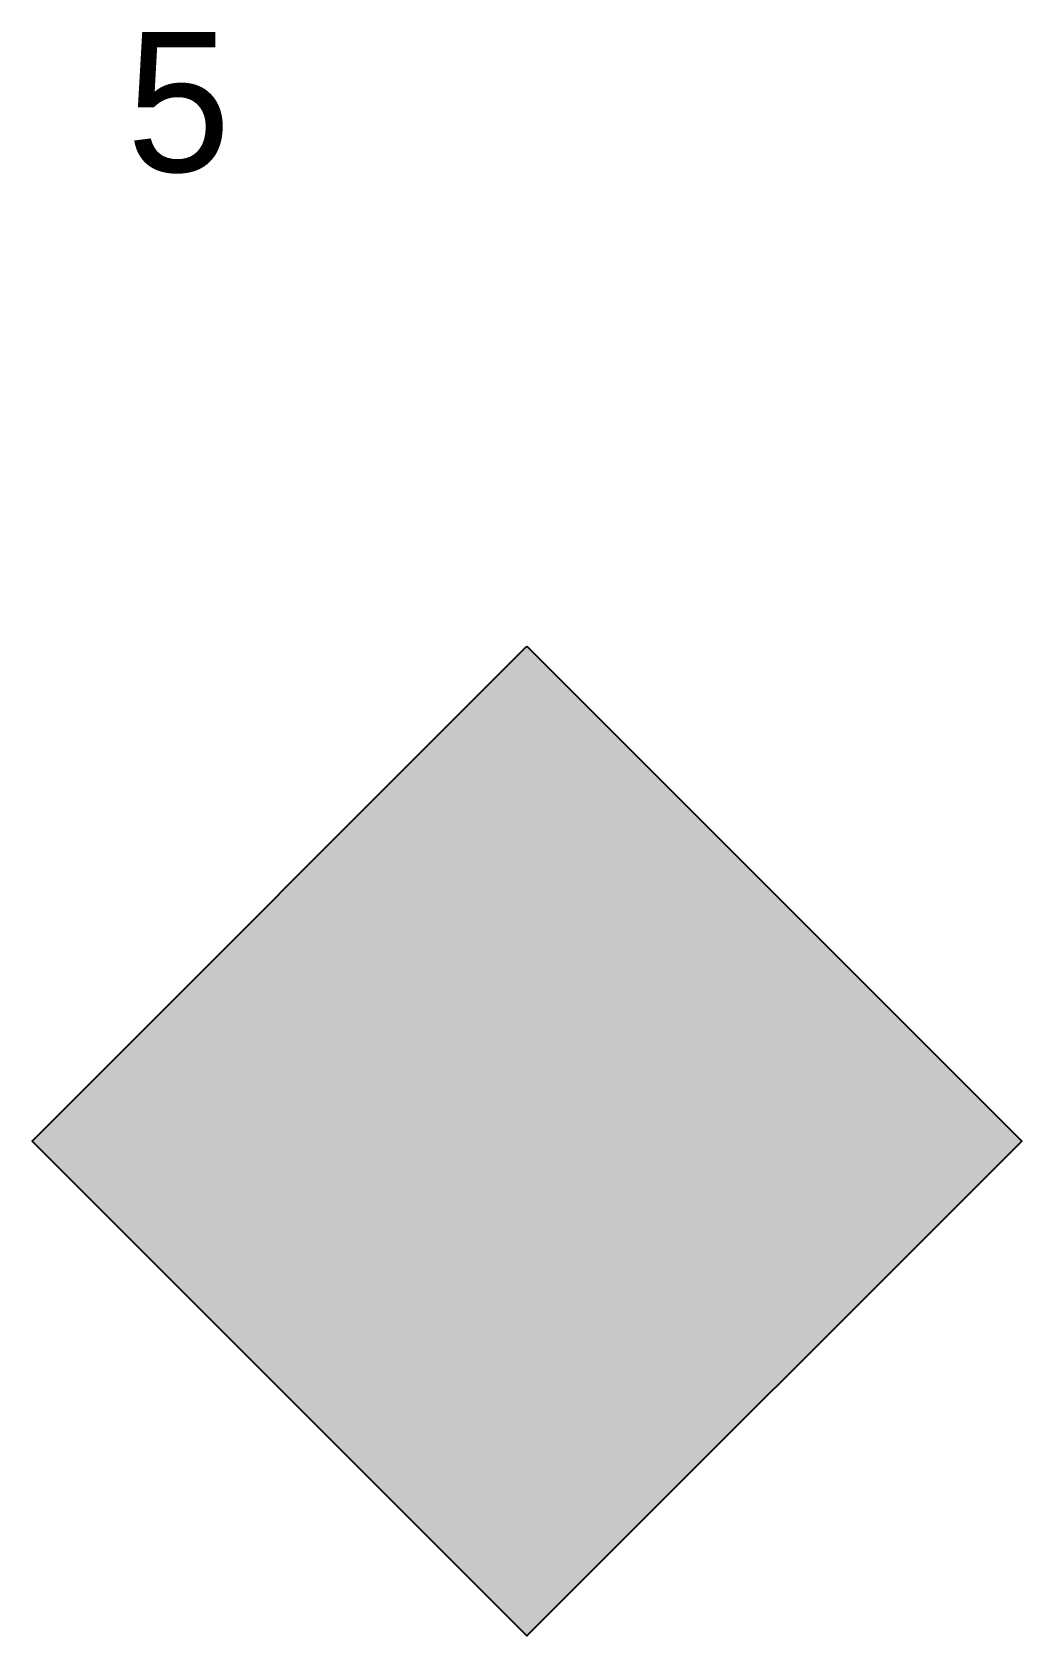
# Model space of a CAD drawing. Header units: millimetres. Extents: x 178 to 1404, y 24 to 984.
# Drawn here: x 971.1 to 1091.1, y 544.3 to 738.7 of the extents above; entities that cross this region are included whole.
import ezdxf

# ---------------------------------------------------------------- set-up
doc = ezdxf.new("R2010")
doc.units = ezdxf.units.MM
doc.layers.add('LABELS', color=7, linetype='Continuous')
doc.layers.add('SFR', color=7, linetype='Continuous')

msp = doc.modelspace()

# ---------------------------------------------------------------- hatches: boundary and pattern name
at = {"layer": 'SFR', "true_color": 0x000000}
h = msp.add_hatch(color=7, dxfattribs=at)
h.dxf.hatch_style = 1
h.paths.add_polyline_path([(1031.12, 664.25), (1091.12, 604.25), (1031.12, 544.25), (971.12, 604.25), (1031.12, 664.25)])

# ---------------------------------------------------------------- linework, layer by layer
at = {"layer": 'SFR', "color": 250}
msp.add_lwpolyline([(1031.12, 664.25), (1091.12, 604.25), (1031.12, 544.25), (971.12, 604.25), (1031.12, 664.25)], close=True, dxfattribs=at)
at = {"layer": 'SFR', "color": 250, "true_color": 0x000000}
for points in [[(1031.12, 664.25), (971.12, 604.25), (1031.12, 544.25)], [(1031.12, 544.25), (1091.12, 604.25), (1031.12, 664.25)]]:
    msp.add_solid(points, dxfattribs=at)

# ---------------------------------------------------------------- texts
at = {"layer": 'LABELS', "color": 250}
msp.add_text('5', height=16.93, dxfattribs=at).set_placement((982.59, 721.79))

doc.saveas('drawing.dxf')
